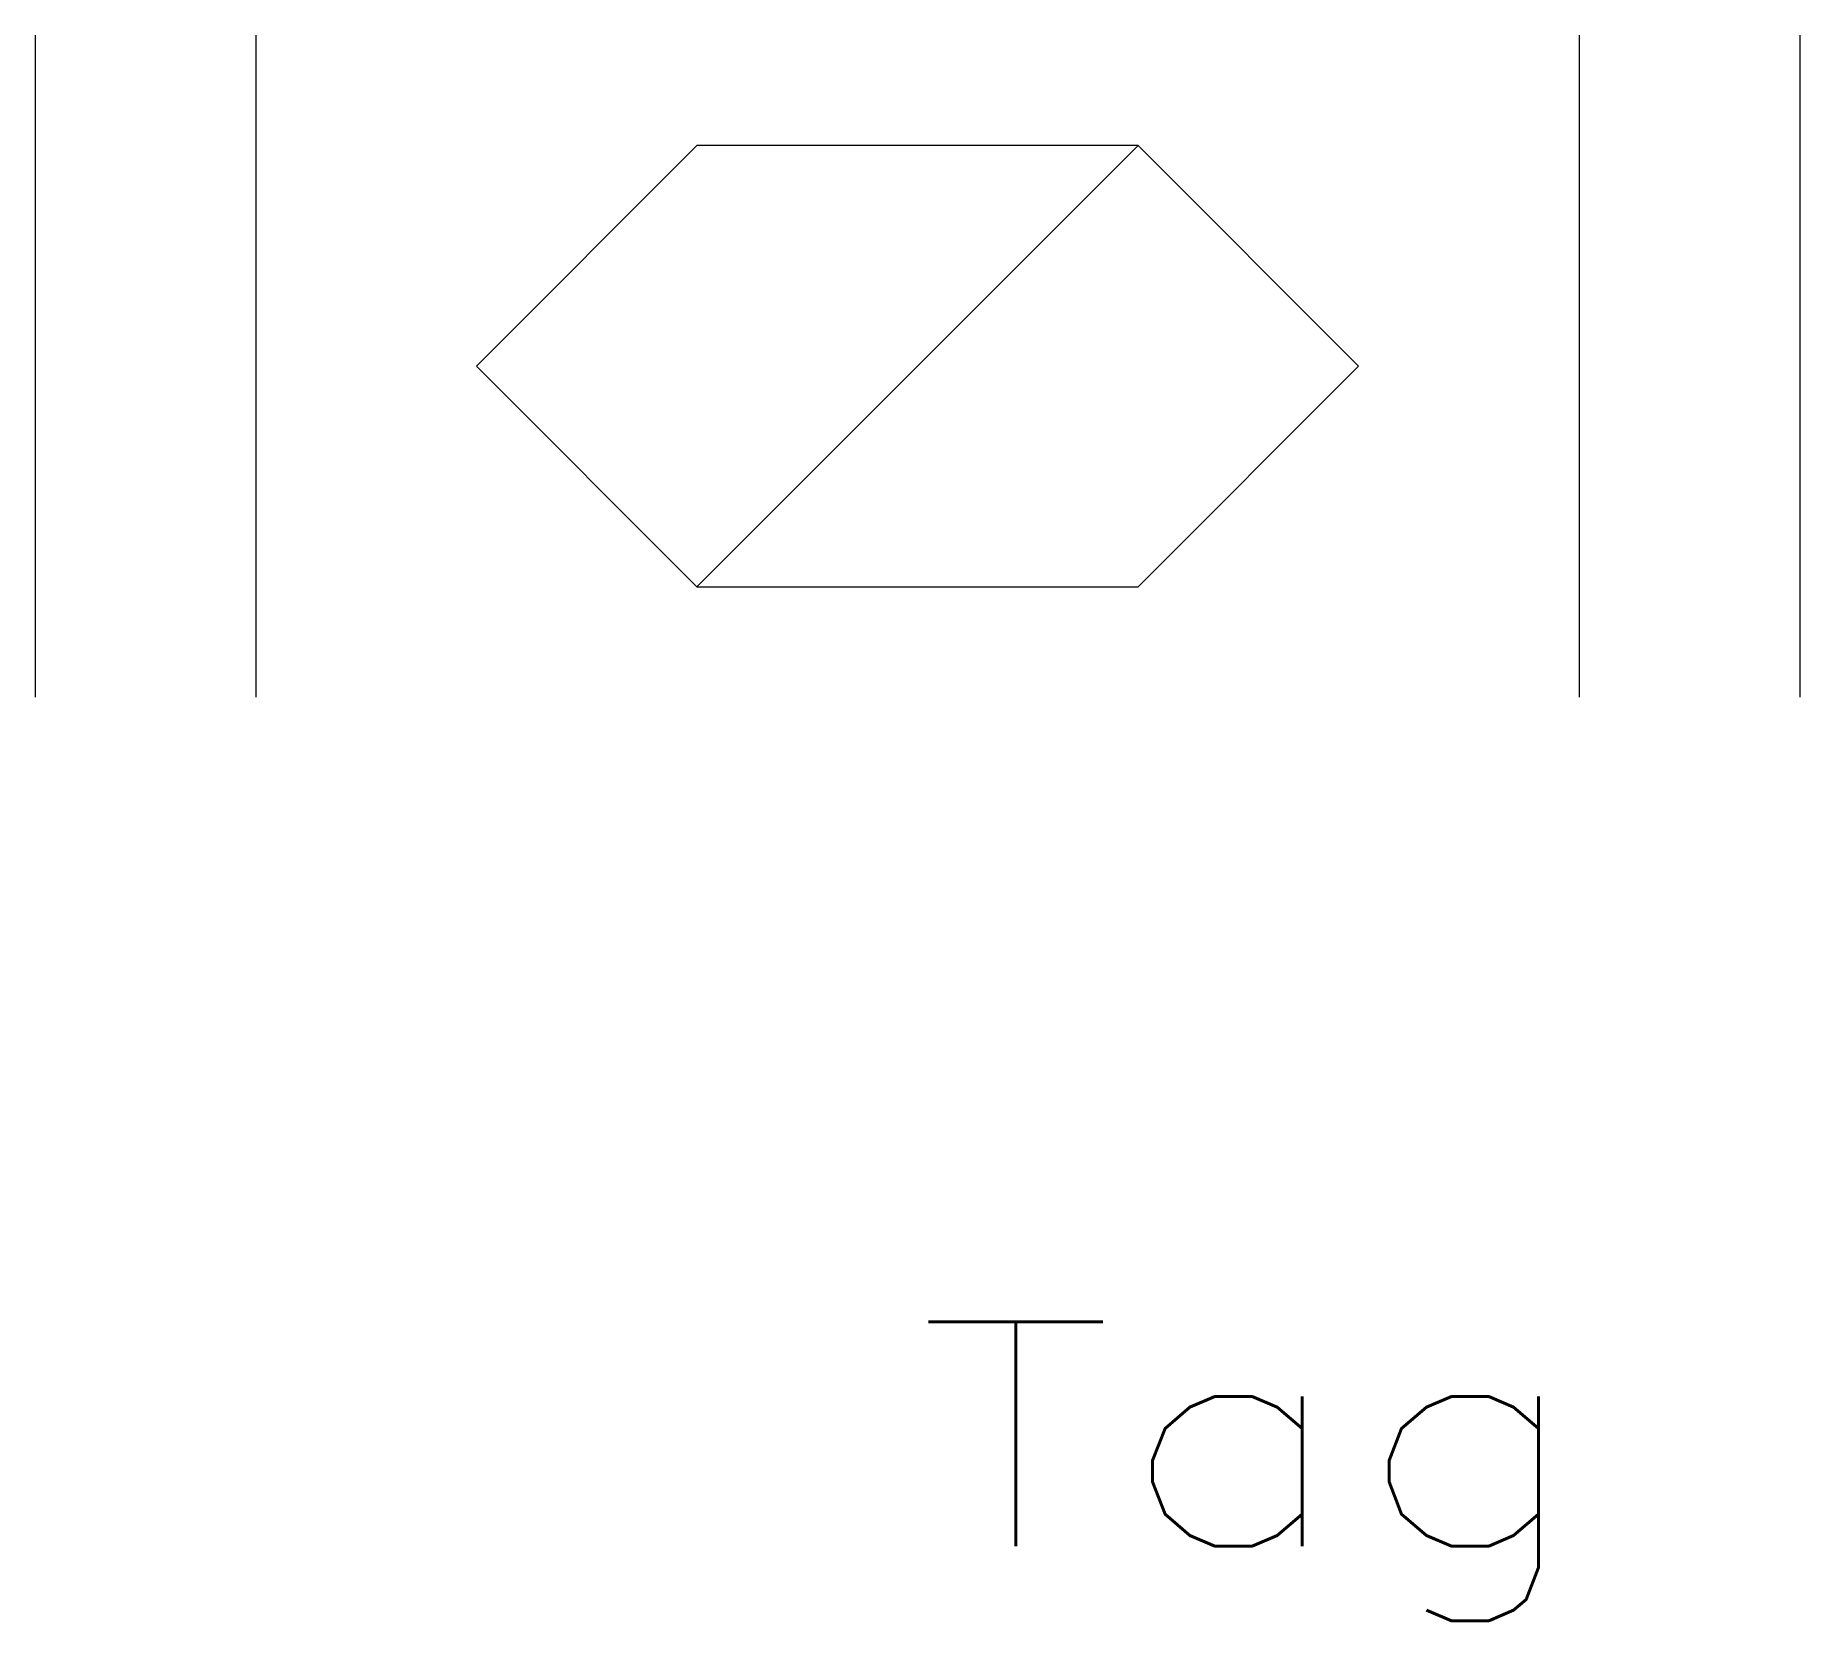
# Model space of a CAD drawing. Header units: inches. Extents: x -5 to 5, y -7.1 to 1.9.
import ezdxf
from ezdxf.enums import TextEntityAlignment as Align

# ---------------------------------------------------------------- set-up
doc = ezdxf.new("R2010")
doc.units = ezdxf.units.IN
doc.header["$MEASUREMENT"] = 0
doc.layers.get('0').update_dxf_attribs({"lineweight": 0})
doc.styles.add('STANDARD1', font='TXT.SHX')

msp = doc.modelspace()

# ---------------------------------------------------------------- linework, layer by layer
for p, q in [((-5, 1.875), (-5, -1.875)), ((-3.75, 1.875), (-3.75, -1.875)), ((3.75, 1.875), (3.75, -1.875)), ((5, 1.875), (5, -1.875)), ((-1.25, 1.25), (-2.5, 0)), ((1.25, 1.25), (-1.25, 1.25)), ((1.25, 1.25), (-1.25, -1.25)), ((2.5, 0), (1.25, 1.25)), ((-2.5, 0), (-1.25, -1.25)), ((1.25, -1.25), (2.5, 0)), ((-1.25, -1.25), (1.25, -1.25))]:
    msp.add_line(p, q)

# ---------------------------------------------------------------- texts
at = {"color": 7, "linetype": 'Continuous', "style": 'STANDARD1', "width": 1.166667}
msp.add_text('Tag', height=1.27, dxfattribs=at).set_placement((-0.008, -6.686), (3.802, -6.686), align=Align.FIT)

doc.saveas('drawing.dxf')
